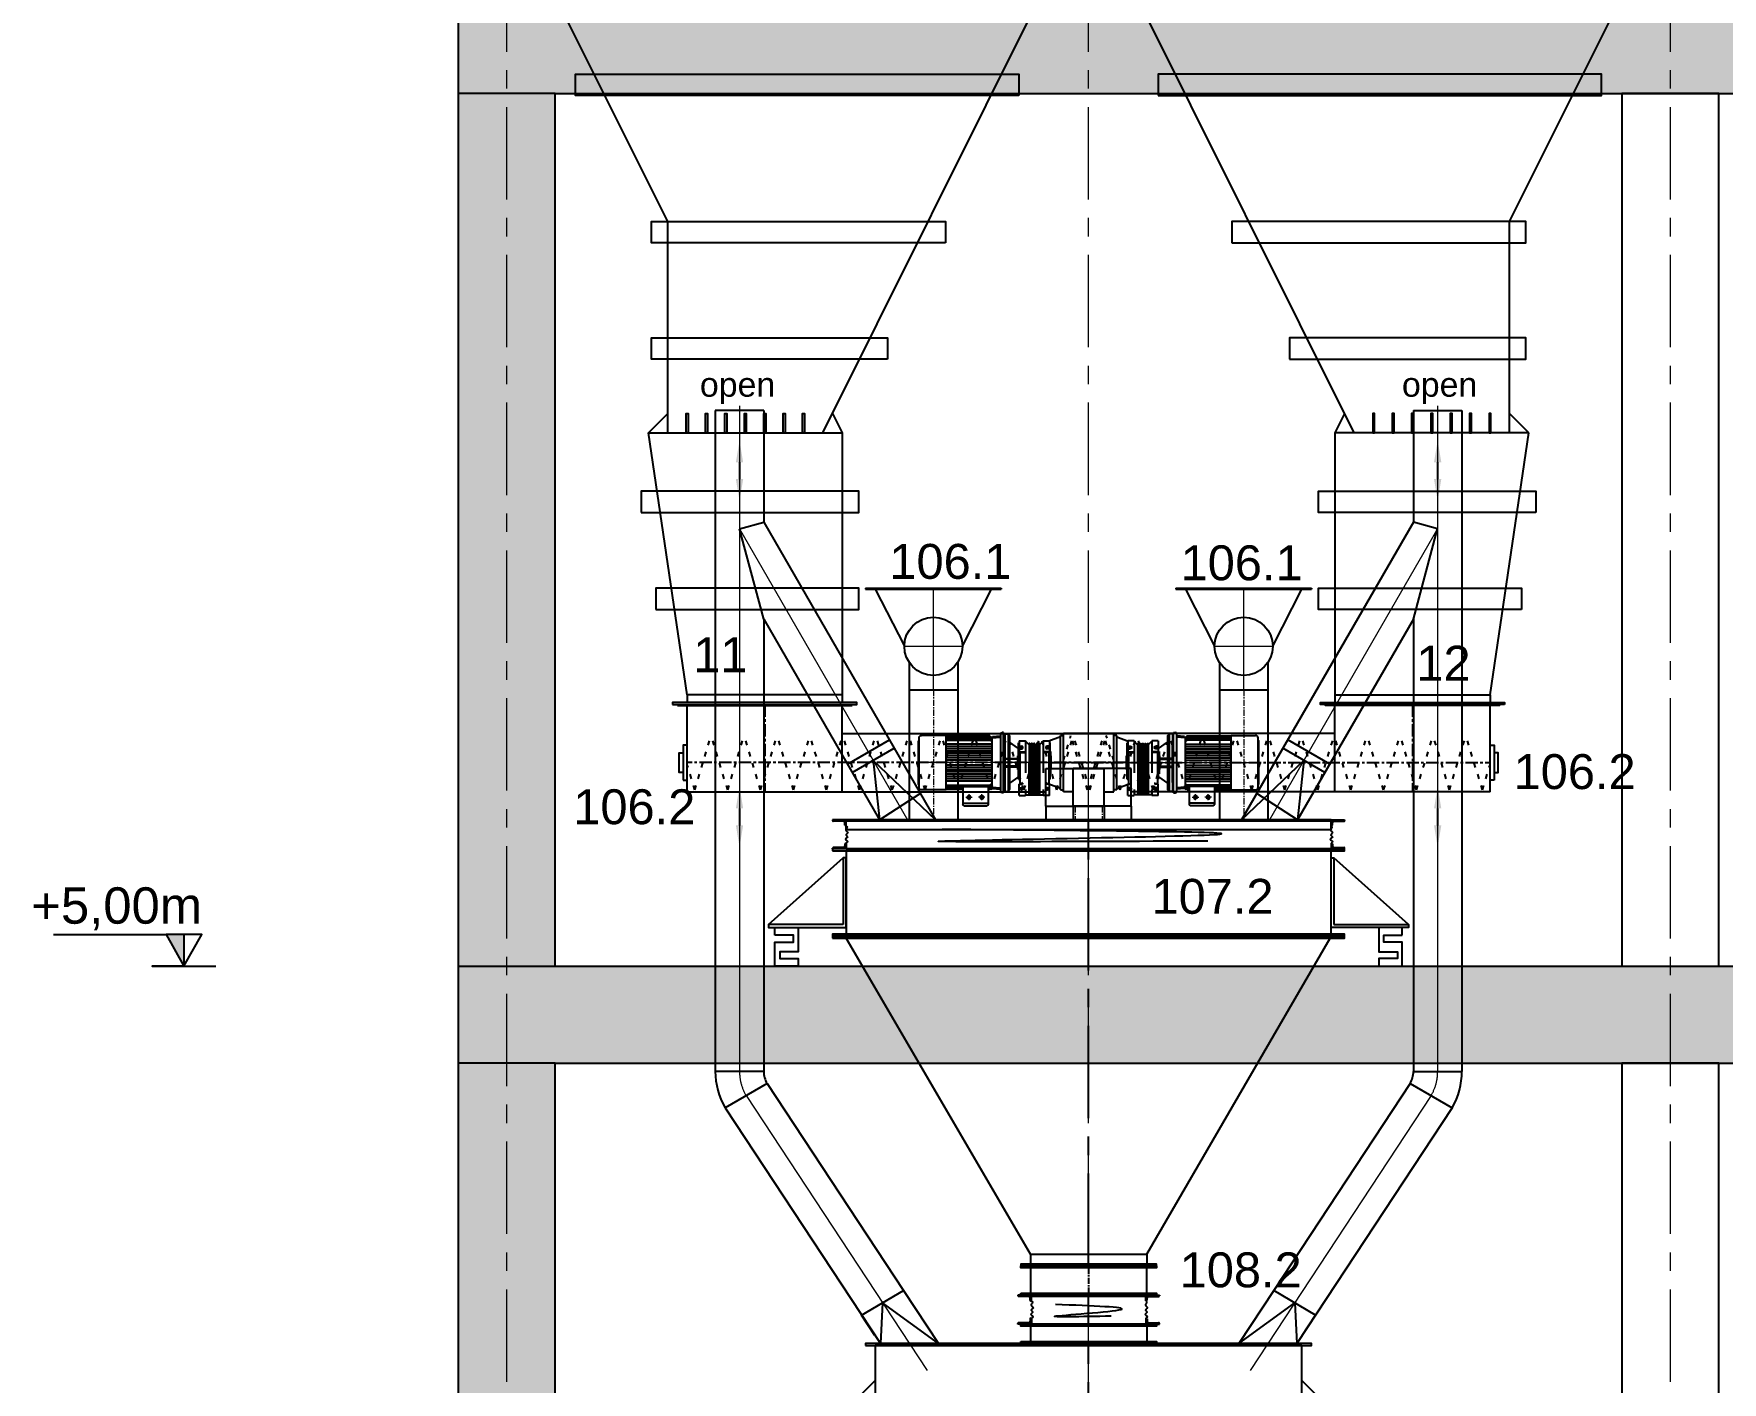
# Model space of a CAD drawing. Header units: millimetres. Extents: x 3220 to 226993, y 817 to 176024.
# Drawn here: x 188211 to 196918, y 138799 to 145752 of the extents above; entities that cross this region are included whole.
import ezdxf

# ---------------------------------------------------------------- set-up
doc = ezdxf.new("R2010")
doc.units = ezdxf.units.MM
for name, pattern in [('ACAD_ISO03W100', [30, 12, -18]), ('AXES', [50.8, 31.75, -6.35, 6.35, -6.35]), ('CENTER', [10.16, 6.35, -1.27, 1.27, -1.27]), ('DASHED2', [9.525, 6.35, -3.175])]:
    doc.linetypes.add(name, pattern=pattern)
doc.layers.add('Axe', color=1, linetype='AXES', lineweight=9)
doc.layers.add('RAHMEN025', color=7, linetype='Continuous', lineweight=50)
for name, color, linetype in [('D3', 7, 'Continuous'), ('Repère', 76, 'Continuous'), ('TB', 7, 'Continuous')]:
    doc.layers.add(name, color=color, linetype=linetype)
doc.styles.add('ARIAL_BOLD', font='arial.ttf')
doc.styles.get("Standard").update_dxf_attribs({"font": 'arial.ttf'})

# ---------------------------------------------------------------- blocks, each defined once
blk = doc.blocks.new('section b-c')
h = blk.add_hatch()
h.set_pattern_fill('AR-CONC', color=256, scale=3)
h.set_pattern_definition([(50, (0, 2000), (546.554, -47.817), [57.15, -628.65]), (355, (0, 2000), (-105.73, 573.17), [45.72, -502.922]), (100.4514, (45.55, 1996), (440.824, 525.353), [48.57, -534.271]), (46.1842, (0, 2152.4), (813.237, -126.127), [85.725, -942.975]), (96.6356, (67.8, 2141.9), (712.212, 742.278), [72.855, -801.407]), (351.184, (0, 2152.4), (712.212, 742.278), [68.58, -754.38]), (21, (76.2, 2114.3), (454.843, -306.7956), [57.15, -628.65]), (326, (76.2, 2114.3), (185.406, 552.564), [45.72, -502.92]), (71.4514, (114.1, 2088.73), (640.249, 245.768), [48.57, -534.27]), (37.5, (0, 2000), (9.2658, 253.6651), [0, -496.824, 0, -510.54, 0, -504.825]), (7.5, (0, 2000), (200.459, 300.5417), [0, -291.084, 0, -485.394, 0, -192.405]), (327.5, (-169.93, 2000), (406.7718, -17.1862), [0, -190.5, 0, -594.36, 0, -788.67]), (317.5, (-246.13, 2000), (444.3875, 76.2795), [0, -247.65, 0, -394.716, 0, -560.07])])
h.paths.add_polyline_path([(0, 9500), (-250, 9500), (-250, 5000), (0, 5000)])
h.paths.add_polyline_path([(250, 9500), (0, 9500), (0, 5000), (250, 5000)])
h.paths.add_polyline_path([(0, 10000), (-250, 10000), (-250, 9500), (0, 9500)])
h.paths.add_polyline_path([(3000, 10000), (0, 10000), (0, 9500), (250, 9500), (3000, 9500)])
h.paths.add_polyline_path([(6000, 10000), (3000, 10000), (3000, 9500), (6000, 9500)])
h.paths.add_polyline_path([(9000, 10000), (6000, 10000), (6000, 9500), (9000, 9500)])
h.paths.add_polyline_path([(12000, 10000), (9000, 10000), (9000, 9500), (12000, 9500)])
h.paths.add_polyline_path([(15000, 10000), (12000, 10000), (12000, 9500), (15000, 9500)])
h.paths.add_polyline_path([(24000, 10000), (15000, 10000), (15000, 9500), (15250, 9500), (17750, 9500), (24000, 9500)])
h.paths.add_polyline_path([(24000, 9500), (23750, 9500), (23750, 5000), (24000, 5000)])
h.paths.add_polyline_path([(24250, 9500), (24000, 9500), (24000, 5000), (24250, 5000)])
h.paths.add_polyline_path([(24250, 10000), (24000, 10000), (24000, 9500), (24250, 9500)])
h = blk.add_hatch()
h.set_pattern_fill('AR-CONC', color=256, scale=3)
h.set_pattern_definition([(50, (0, 1000), (546.554, -47.817), [57.15, -628.65]), (355, (0, 1000), (-105.73, 573.17), [45.72, -502.922]), (100.4514, (45.55, 996), (440.824, 525.353), [48.57, -534.271]), (46.1842, (0, 1152.4), (813.237, -126.127), [85.725, -942.975]), (96.6356, (67.8, 1141.9), (712.212, 742.278), [72.855, -801.407]), (351.184, (0, 1152.4), (712.212, 742.278), [68.58, -754.38]), (21, (76.2, 1114.3), (454.843, -306.796), [57.15, -628.65]), (326, (76.2, 1114.3), (185.406, 552.564), [45.72, -502.92]), (71.4514, (114.1, 1088.73), (640.249, 245.768), [48.57, -534.27]), (37.5, (0, 1000), (9.2658, 253.6651), [0, -496.824, 0, -510.54, 0, -504.825]), (7.5, (0, 1000), (200.459, 300.5417), [0, -291.084, 0, -485.394, 0, -192.405]), (327.5, (-169.93, 1000), (406.7718, -17.1862), [0, -190.5, 0, -594.36, 0, -788.67]), (317.5, (-246.13, 1000), (444.3875, 76.2795), [0, -247.65, 0, -394.716, 0, -560.07])])
h.paths.add_polyline_path([(0, 4500), (-250, 4500), (-250, 0), (0, 0)])
h.paths.add_polyline_path([(250, 4500), (0, 4500), (0, 0), (250, 0)])
h.paths.add_polyline_path([(0, 5000), (-250, 5000), (-250, 4500), (0, 4500)])
h.paths.add_polyline_path([(3000, 5000), (0, 5000), (0, 4500), (250, 4500), (3000, 4500)])
h.paths.add_polyline_path([(6000, 5000), (3000, 5000), (3000, 4500), (3250, 4500), (6000, 4500)])
h.paths.add_polyline_path([(9000, 5000), (6000, 5000), (6000, 4500), (6250, 4500), (9000, 4500)])
h.paths.add_polyline_path([(12000, 5000), (9000, 5000), (9000, 4500), (9250, 4500), (12000, 4500)])
h.paths.add_polyline_path([(15000, 5000), (12000, 5000), (12000, 4500), (12250, 4500), (15000, 4500)])
h.paths.add_polyline_path([(24000, 5000), (23750, 5000), (23750, 4500), (24000, 4500)])
h.paths.add_polyline_path([(24250, 5000), (24000, 5000), (24000, 4500), (24250, 4500)])
h.paths.add_polyline_path([(24250, 4500), (24000, 4500), (24000, 0), (24250, 0)])
h.paths.add_polyline_path([(24000, 4500), (23750, 4500), (23750, 0), (24000, 0)])
h.paths.add_polyline_path([(17750, 4500), (17750, 5000), (15000, 5000), (15000, 4500)])
for p, q in [((250, 9500), (-250, 9500)), ((250, 4500), (-250, 4500))]:
    blk.add_line(p, q)
for points in [[(-250, 5000), (-250, 10000), (24250, 10000), (24250, 4000)], [(250, 5000), (250, 9500), (23750, 9500), (23750, 4000)], [(-250, 0), (-250, 5000), (17750, 5000)], [(250, 0), (250, 4500), (17750, 4500)]]:
    blk.add_lwpolyline(points)
for points in [[(5750, 5000), (6250, 5000), (6250, 9500), (5750, 9500)], [(5750, 0), (6250, 0), (6250, 4500), (5750, 4500)]]:
    blk.add_lwpolyline(points, close=True)
at = {"layer": 'Axe', "ltscale": 15}
for p, q in [((0, -4000), (0, 33323.9)), ((3000, -4000), (3000, 33323.9)), ((6000, -4000), (6000, 33323.9))]:
    blk.add_line(p, q, dxfattribs=at)
blk = doc.blocks.new('cone w2')
at = {"color": 1}
for p, q in [((0, -100), (0, -150)), ((3000, -100), (3000, -150))]:
    blk.add_line(p, q, dxfattribs=at)
at = {"color": 4}
for p, q in [((100, -100), (2900, -100)), ((1370, -2650), (100, -100)), ((2170, -1560), (2900, -100)), ((2170, -2650), (2170, -1560)), ((1320.2, -2550), (1270, -2650)), ((2270, -2650), (2170, -2550)), ((2270, -2650), (1270, -2650)), ((1270, -2650), (1270, -4000)), ((2070, -4000), (2270, -2650)), ((1270, -4000), (1270, -4040)), ((1270, -4000), (2070, -4000)), ((2070, -4000), (2070, -4040))]:
    blk.add_line(p, q, dxfattribs=at)
for points in [[(359.3, -910), (2645, -910), (2645, -800), (359.3, -800)], [(737.8, -1670), (2254.4, -1670), (2254.4, -1560), (737.8, -1560)], [(1036.6, -2270), (2254.4, -2270), (2254.4, -2160), (1036.6, -2160)], [(1465, -2650), (1475, -2650), (1475, -2550), (1465, -2550)], [(1565, -2650), (1575, -2650), (1575, -2550), (1565, -2550)], [(1665, -2650), (1675, -2650), (1675, -2550), (1665, -2550)], [(1765, -2650), (1775, -2650), (1775, -2550), (1765, -2550)], [(1865, -2650), (1875, -2650), (1875, -2550), (1865, -2550)], [(1965, -2650), (1975, -2650), (1975, -2550), (1965, -2550)], [(2065, -2650), (2075, -2650), (2075, -2550), (2065, -2550)], [(2306.4, -3060), (1185.6, -3060), (1185.6, -2950), (2306.4, -2950)], [(2232.4, -3560), (1185.6, -3560), (1185.6, -3450), (2232.4, -3450)], [(2145, -4050), (1195, -4050), (1195, -4040), (2145, -4040)]]:
    blk.add_lwpolyline(points, close=True, dxfattribs=at)
blk = doc.blocks.new('A$C1187285E')
at = {"layer": 'Axe'}
for p, q in [((-174.9, 114.3), (-153.5, 114.3)), ((-164.2, 124.2), (-164.2, 104.3)), ((-111.6, 114.3), (-133.1, 114.3)), ((-122.3, 124.2), (-122.3, 104.3))]:
    blk.add_line(p, q, dxfattribs=at)
at = {"layer": 'Axe', "ltscale": 30}
blk.add_line((163.6, 0), (-331, 0), dxfattribs=at)
at = {"layer": 'D3', "color": 5, "ltscale": 10}
for p, q in [((-185.2, 78.7), (-185.2, 137.8)), ((-185.2, 133.6), (-101.4, 133.6)), ((-181, 142), (-105.6, 142)), ((-101.4, 78.7), (-101.4, 137.8)), ((-329.3, 73.8), (-331, 72.1)), ((-331, 72.1), (-331, -72.1)), ((-329.3, 81.7), (-329.3, -81.7)), ((-239.6, 90.1), (-320.9, 90.1)), ((-239.6, 90.1), (-239.6, -90.1)), ((-185.2, 88.1), (-239.6, 88.1)), ((-185.2, 85.6), (-239.6, 85.6)), ((-185.2, 83.1), (-239.6, 83.1)), ((-239.6, 79.7), (-185.2, 79.7)), ((-239.6, 74.7), (-95.1, 74.7)), ((-88.8, 61.1), (-239.6, 61.1)), ((-185.2, 78.7), (-101.4, 78.7)), ((-95.1, 88.1), (-101.4, 88.1)), ((-95.1, 85.6), (-101.4, 85.6)), ((-95.1, 83.1), (-101.4, 83.1)), ((-101.4, 79.7), (-95.1, 79.7)), ((-95.1, 88.1), (-88.8, 81.5)), ((-95.1, 85.6), (-88.8, 80.7)), ((-95.1, 83.1), (-88.8, 79.9)), ((-95.1, 79.7), (-88.8, 74.8)), ((-95.1, 74.7), (-88.8, 69.8)), ((-88.8, 80.4), (-60, 83)), ((-88.8, -81.5), (-88.8, 80.4)), ((-86.3, 84.9), (-60, 87.2)), ((-86.3, 80.7), (-86.3, 84.9)), ((-60, -95), (-60, 95)), ((-50, 100), (-55, 100)), ((-50, 100), (-50, -100)), ((-46.5, 65), (-50, 65)), ((-46.5, 65), (-46.5, -65)), ((-88.8, 53.5), (-239.6, 53.5)), ((-88.8, 46), (-239.6, 46)), ((-88.8, 38.4), (-239.6, 38.4)), ((-88.8, 30.8), (-239.6, 30.8)), ((-88.8, 23.2), (-239.6, 23.2)), ((-88.8, 15.7), (-239.6, 15.7)), ((-88.8, 8.1), (-239.6, 8.1)), ((0, 12), (-46.5, 12)), ((-5, 15), (-45, 15)), ((-45, 15), (-45, 12)), ((-5, 12), (-5, 15)), ((0, -12), (0, 12)), ((-88.8, -8.1), (-239.6, -8.1)), ((-88.8, -15.7), (-239.6, -15.7)), ((-88.8, -23.2), (-239.6, -23.2)), ((-88.8, -30.8), (-239.6, -30.8)), ((-88.8, -38.4), (-239.6, -38.4)), ((-88.8, -46), (-239.6, -46)), ((-88.8, -53.5), (-239.6, -53.5)), ((0, -12), (-46.5, -12)), ((-329.3, -73.8), (-331, -72.1)), ((-239.6, -90.1), (-320.9, -90.1)), ((-88.8, -61.1), (-239.6, -61.1)), ((-239.6, -74.7), (-95.1, -74.7)), ((-101.4, -79.7), (-239.6, -79.7)), ((-95.1, -83.1), (-239.6, -83.1)), ((-95.1, -85.6), (-239.6, -85.6)), ((-95.1, -88.1), (-239.6, -88.1)), ((-101.4, -79.7), (-95.1, -79.7)), ((-95.1, -74.7), (-88.8, -69.8)), ((-95.1, -79.7), (-88.8, -74.8)), ((-95.1, -83.1), (-88.8, -79.9)), ((-95.1, -85.6), (-88.8, -80.7)), ((-95.1, -88.1), (-88.8, -81.5)), ((-88.8, -81.5), (-60, -84)), ((-86.3, -85.9), (-86.3, -81.7)), ((-86.3, -85.9), (-60, -88.2)), ((-50, -100), (-55, -100)), ((-46.5, -65), (-50, -65))]:
    blk.add_line(p, q, dxfattribs=at)
for centre in [(-164.2, 114.3), (-122.3, 114.3)]:
    blk.add_circle(centre, 5.28, dxfattribs=at)
for centre, radius, start, end in [((-181, 137.8), 4.19, 90, 180), ((-164.2, 114.3), 5.72, 90, 0), ((-122.3, 114.3), 5.72, 180, 90), ((-105.6, 137.8), 4.19, 0, 90), ((-320.9, 81.7), 8.38, 90, 180), ((-55, 95), 5, 90, 180), ((-320.9, -81.7), 8.38, 180, 270), ((-55, -95), 5, 180, 270)]:
    blk.add_arc(centre, radius, start, end, dxfattribs=at)
blk = doc.blocks.new('reducteur')
at = {"layer": 'Axe', "linetype": 'CENTER', "ltscale": 40}
for p, q in [((92.2, 134.4), (75, 134.4)), ((83.6, 125.8), (83.6, 143)), ((207.8, 134.4), (225, 134.4)), ((216.4, 125.8), (216.4, 143)), ((64, -78.1), (92.2, -78.1)), ((83.6, -69.5), (83.6, -86.7)), ((235.9, -78.1), (207.8, -78.1)), ((216.4, -69.5), (216.4, -86.7))]:
    blk.add_line(p, q, dxfattribs=at)
at = {"layer": 'D3', "color": 252, "linetype": 'ByBlock'}
for p, q in [((15.6, 140.6), (0, 140.6)), ((0, 140.6), (0, -140.6)), ((15.6, 140.6), (15.6, -140.6)), ((15.6, 132.8), (74.2, 111.5)), ((71.9, 168.8), (104.7, 168.8)), ((71.9, 168.8), (71.9, 111.7)), ((71.9, 111.7), (75, 108.6)), ((71.9, 111.7), (89.7, 111.7)), ((75, -52.3), (75, 108.6)), ((75, 108.6), (88.9, 108.6)), ((104.7, 138.4), (104.7, 168.8)), ((195.3, 165.6), (104.7, 165.6)), ((123.2, 68.7), (123.2, 163.3)), ((123.2, -2.6), (123.2, 91.9)), ((127.9, 68.7), (127.9, 163.3)), ((127.9, -2.6), (127.9, 91.9)), ((135.7, 68.7), (135.7, 163.3)), ((135.7, -2.6), (135.7, 91.9)), ((140.4, 68.7), (140.4, 163.3)), ((140.4, -2.6), (140.4, 91.9)), ((148.2, 68.7), (148.2, 163.3)), ((148.2, -2.6), (148.2, 91.9)), ((152.9, 68.7), (152.9, 163.3)), ((152.9, -2.6), (152.9, 91.9)), ((160.7, 68.7), (160.7, 163.3)), ((160.7, -2.6), (160.7, 91.9)), ((165.4, 68.7), (165.4, 163.3)), ((165.4, -2.6), (165.4, 91.9)), ((173.2, 68.7), (173.2, 163.3)), ((173.2, -2.6), (173.2, 91.9)), ((177.9, 68.7), (177.9, 163.3)), ((177.9, -2.6), (177.9, 91.9)), ((195.3, 138.4), (195.3, 168.8)), ((228.1, 168.8), (195.3, 168.8)), ((228.1, 111.7), (210.3, 111.7)), ((225, 108.6), (211.1, 108.6)), ((228.1, 111.7), (225, 108.6)), ((225, -52.3), (225, 108.6)), ((228.1, 168.8), (228.1, 111.7)), ((64, -35.2), (64, 35.2)), ((64, 35.2), (66.4, 35.2)), ((66.4, 57.8), (68.7, 57.8)), ((66.4, -57.8), (66.4, 57.8)), ((68.7, 85.2), (68.7, -103.1)), ((68.7, 85.2), (75, 85.2)), ((104.7, -112.5), (104.7, 52.3)), ((195.3, -112.5), (195.3, 52.3)), ((231.2, 85.2), (225, 85.2)), ((231.2, 85.2), (231.2, -103.1)), ((233.6, 57.8), (231.2, 57.8)), ((233.6, -57.8), (233.6, 57.8)), ((235.9, 35.2), (233.6, 35.2)), ((235.9, -35.2), (235.9, 35.2)), ((64, -35.2), (66.4, -35.2)), ((66.4, -57.8), (68.7, -57.8)), ((71.9, -55.5), (75, -52.3)), ((71.9, -55.5), (104.7, -55.5)), ((71.9, -71.1), (71.9, -55.5)), ((71.9, -71.1), (83.6, -71.1)), ((71.9, -85.2), (83.6, -85.2)), ((71.9, -112.5), (71.9, -85.2)), ((75, -52.3), (104.7, -52.3)), ((122.6, -96.9), (122.6, -2.3)), ((127.3, -96.9), (127.3, -2.3)), ((127.3, -76.6), (135.1, -76.6)), ((135.1, -96.9), (135.1, -2.3)), ((139.8, -96.9), (139.8, -2.3)), ((139.8, -76.6), (147.6, -76.6)), ((147.6, -96.9), (147.6, -2.3)), ((152.3, -96.9), (152.3, -2.3)), ((160.1, -76.6), (152.3, -76.6)), ((160.1, -96.9), (160.1, -2.3)), ((164.8, -96.9), (164.8, -2.3)), ((172.6, -76.6), (164.8, -76.6)), ((172.6, -96.9), (172.6, -2.3)), ((177.3, -96.9), (177.3, -2.3)), ((225, -52.3), (195.3, -52.3)), ((228.1, -55.5), (195.3, -55.5)), ((228.1, -71.1), (216.4, -71.1)), ((228.1, -85.2), (216.4, -85.2)), ((228.1, -55.5), (225, -52.3)), ((228.1, -71.1), (228.1, -55.5)), ((228.1, -112.5), (228.1, -85.2)), ((233.6, -57.8), (231.2, -57.8)), ((235.9, -35.2), (233.6, -35.2)), ((15.6, -140.6), (0, -140.6)), ((15.6, -132.8), (74.2, -111.5)), ((68.7, -103.1), (71.9, -103.1)), ((104.7, -112.5), (71.9, -112.5)), ((122.6, -92.2), (104.7, -110.2)), ((177.3, -92.2), (195.3, -110.2)), ((228.1, -112.5), (195.3, -112.5)), ((231.2, -103.1), (228.1, -103.1))]:
    blk.add_line(p, q, dxfattribs=at)
for centre in [(83.6, 134.4), (216.4, 134.4)]:
    blk.add_circle(centre, 7.03, dxfattribs=at)
for centre, radius, start, end in [((85.3, 106.2), 3.12, 273.39581, 350.42294), ((150, 95.3), 62.5, 164.78154, 170.42294), ((125.6, 163.3), 2.34, 0, 180), ((125.6, 91.9), 2.34, 0, 180), ((138.1, 163.3), 2.34, 0, 180), ((138.1, 91.9), 2.34, 0, 180), ((150.6, 163.3), 2.34, 0, 180), ((150.6, 91.9), 2.34, 0, 180), ((163.1, 163.3), 2.34, 0, 180), ((163.1, 91.9), 2.34, 0, 180), ((175.6, 163.3), 2.34, 0, 180), ((175.6, 91.9), 2.34, 0, 180), ((150, 95.3), 62.5, 9.57706, 15.21846), ((214.7, 106.2), 3.12, 189.57706, 266.60419), ((125, -2.3), 2.34, 0, 180), ((137.5, -2.3), 2.34, 0, 180), ((150, -2.3), 2.34, 0, 180), ((162.5, -2.3), 2.34, 0, 180), ((175, -2.3), 2.34, 0, 180), ((83.6, -78.1), 7.03, 270, 90), ((216.4, -78.1), 7.03, 90, 270), ((125, -96.9), 2.34, 180, 0), ((137.5, -96.9), 2.34, 180, 0), ((150, -96.9), 2.34, 180, 0), ((162.5, -96.9), 2.34, 180, 0), ((175, -96.9), 2.34, 180, 0)]:
    blk.add_arc(centre, radius, start, end, dxfattribs=at)
at = {"layer": 'TB', "color": 252, "linetype": 'Continuous', "lineweight": 25, "ltscale": 2}
for p, q in [((231.2, 73.4), (277.6, 105.9)), ((277.6, -139.1), (277.6, 139.1)), ((285.4, 140.6), (279.2, 140.6)), ((285.4, -146.9), (285.4, 146.9)), ((302.6, 148.4), (287, 148.4)), ((302.6, -148.4), (302.6, 148.4)), ((231.2, -73.4), (277.6, -105.9)), ((285.4, -140.6), (279.2, -140.6)), ((302.6, -148.4), (287, -148.4))]:
    blk.add_line(p, q, dxfattribs=at)
at = {"layer": 'TB', "color": 252, "linetype": 'DASHED2', "lineweight": 25, "ltscale": 30}
for p, q in [((302.6, 21.9), (230.7, 21.9)), ((302.6, -21.9), (230.7, -21.9))]:
    blk.add_line(p, q, dxfattribs=at)
at = {"layer": 'TB', "color": 252, "linetype": 'Continuous', "lineweight": 25, "ltscale": 2}
for centre, start, end in [((279.2, 139.1), 90, 180), ((287, 146.9), 90, 180), ((279.2, -139.1), 180, 270), ((287, -146.9), 180, 270)]:
    blk.add_arc(centre, 1.56, start, end, dxfattribs=at)
blk = doc.blocks.new('VIS  de dosage')
at = {"color": 30}
for p, q in [((-432266.6, 204936), (-432266.6, 204941)), ((-432266.6, 204941), (-431366.6, 204941)), ((-432266.6, 204936), (-431366.6, 204936)), ((-432216.6, 204491, 0), (-432216.6, 204936, 0)), ((-431416.6, 204491, 0), (-431416.6, 204936, 0)), ((-431366.6, 204936), (-431366.6, 204941)), ((-431416.6, 204791, 0), (-430016.6, 204791)), ((-430016.6, 204491), (-430016.6, 204791)), ((-430366.6, 204416, 0), (-430366.6, 204611)), ((-430366.6, 204611), (-430066.6, 204611, 0)), ((-430066.6, 204416), (-430066.6, 204611, 0)), ((-432216.6, 204491, 0), (-430366.6, 204491)), ((-430066.6, 204491, 0), (-430016.6, 204491)), ((-430366.6, 204416, 0), (-430066.6, 204416))]:
    blk.add_line(p, q, dxfattribs=at)
at = {"color": 1, "linetype": 'CENTER', "ltscale": 10}
for p, q in [((-431816.6, 204941), (-431816.6, 204491)), ((-429956.4, 204641, 0), (-432216.6, 204641))]:
    blk.add_line(p, q, dxfattribs=at)
at = {"color": 3, "linetype": 'ACAD_ISO03W100', "ltscale": 2}
for p, q in [((-432177.4, 204501, 0), (-432092.5, 204781)), ((-432007.7, 204501, 0), (-432092.5, 204781)), ((-432007.7, 204501, 0), (-431922.8, 204781)), ((-431837.9, 204501, 0), (-431922.8, 204781)), ((-431837.9, 204501, 0), (-431753, 204781)), ((-431668.1, 204501, 0), (-431753, 204781)), ((-431668.1, 204501, 0), (-431583.2, 204781)), ((-431498.4, 204501, 0), (-431583.2, 204781)), ((-431498.4, 204501, 0), (-431413.5, 204781)), ((-431328.6, 204501, 0), (-431413.5, 204781)), ((-431328.6, 204501, 0), (-431243.7, 204781)), ((-431158.8, 204501, 0), (-431243.7, 204781)), ((-431158.8, 204501, 0), (-431073.9, 204781)), ((-430989.1, 204501, 0), (-431073.9, 204781)), ((-430989.1, 204501, 0), (-430904.2, 204781)), ((-430819.3, 204501, 0), (-430904.2, 204781)), ((-430819.3, 204501, 0), (-430734.4, 204781)), ((-430649.5, 204501, 0), (-430734.4, 204781)), ((-430649.5, 204501, 0), (-430564.6, 204781)), ((-430479.8, 204501, 0), (-430564.6, 204781)), ((-430479.8, 204501, 0), (-430394.9, 204781)), ((-430310, 204501, 0), (-430394.9, 204781)), ((-430310, 204501, 0), (-430225.1, 204781)), ((-430140.2, 204501, 0), (-430225.1, 204781)), ((-430140.2, 204501, 0), (-430055.3, 204781)), ((-430016.6, 204653.3, 0), (-430055.3, 204781)), ((-432177.4, 204501, 0), (-432216.6, 204630.3, 0))]:
    blk.add_line(p, q, dxfattribs=at)
at = {"color": 4}
blk.add_line((-430366.6, 204491), (-430366.6, 204611), dxfattribs=at)
at = {"color": 30, "elevation": 0}
for points in [[(-432237.8, 204551), (-432216.6, 204551), (-432216.6, 204731), (-432237.8, 204731)], [(-432237.8, 204691), (-432237.8, 204591), (-432257.8, 204591), (-432257.8, 204691)]]:
    blk.add_lwpolyline(points, close=True, dxfattribs=at)
at = {"extrusion": (0, 0, -1), "zscale": -1, "rotation": 180}
blk.add_blockref('reducteur', (430016.6, 204641, 0), dxfattribs=at)
at = {"layer": 'RAHMEN025', "color": 7, "ltscale": 10, "xscale": 1.5625, "yscale": 1.5625, "zscale": 1.5625, "rotation": 180}
blk.add_blockref('A$C1187285E', (-429786.7, 204641, 0), dxfattribs=at)
blk = doc.blocks.new('niveau')
h = blk.add_hatch(color=1)
h.dxf.hatch_style = 1
h.paths.add_polyline_path([(0, 163.5), (-92.7, 163.5), (0, 0)])
at = {"color": 1}
blk.add_line((0, 163.5), (0, 0), dxfattribs=at)
blk.add_lwpolyline([(-673.5, 163.5), (-92.7, 163.5), (0, 0), (92.7, 163.5), (-92.7, 163.5), (0, 0), (-164.7, 0), (164.7, 0)], dxfattribs=at)
blk = doc.blocks.new('Bascule L')
for p, q in [((-1650, -390), (-1265, -45)), ((-1265, -45), (-1265, -389.4)), ((1250, -10), (-1250, -10)), ((-1250, -10), (-1250, -450)), ((1250, -450), (1250, -10)), ((1650, -390), (1265, -45)), ((1265, -45), (1265, -389.4)), ((-1250, -450), (1250, -450)), ((-300, -2090), (-1250, -460)), ((300, -2090), (1246.4, -460)), ((-300, -2090), (300, -2090)), ((-300, -2090), (-300, -2140)), ((300, -2090), (300, -2140))]:
    blk.add_line(p, q)
for points in [[(-1320, -10), (1320, -10), (1320, 0), (-1320, 0)], [(-1320, -450), (1320, -450), (1320, -440), (-1320, -440)], [(-1320, -460), (1320, -460), (1320, -450), (-1320, -450)], [(-350, -2150), (350, -2150), (350, -2140), (-350, -2140)]]:
    blk.add_lwpolyline(points, close=True)
for points in [[(-1265, -405), (-1250, -405), (-1250, -45), (-1265, -45), (-1265, -390)], [(1265, -405), (1250, -405), (1250, -45), (1265, -45), (1265, -390)], [(-1265, -390), (-1650, -390), (-1650, -405), (-1265, -405)], [(1265, -390), (1650, -390), (1650, -405), (1265, -405)]]:
    blk.add_lwpolyline(points)
at = {"color": 2}
for points in [[(-1617.5, -445), (-1617.5, -405), (-1497.5, -405), (-1497.5, -530), (-1592.5, -530), (-1592.5, -565), (-1497.5, -565), (-1497.5, -605), (-1617.5, -605), (-1617.5, -480), (-1522.5, -480), (-1522.5, -445), (-1617.5, -445)], [(1617.5, -445), (1617.5, -405), (1497.5, -405), (1497.5, -530), (1592.5, -530), (1592.5, -565), (1497.5, -565), (1497.5, -605), (1617.5, -605), (1617.5, -480), (1522.5, -480), (1522.5, -445), (1617.5, -445)]]:
    blk.add_lwpolyline(points, dxfattribs=at)
at = {"layer": 'Axe', "lineweight": -3, "ltscale": 15}
blk.add_line((0, -2150), (0, 0), dxfattribs=at)
blk = doc.blocks.new('159G')
at = {"color": 6}
for p, q in [((-300, 290), (-300, 160)), ((300, 160), (300, 290))]:
    blk.add_line(p, q, dxfattribs=at)
at = {"color": 1, "linetype": 'AXES'}
blk.add_line((0, 290), (0, 160), dxfattribs=at)
at = {"color": 6}
for points in [[(-350, 300), (350, 300), (350, 290), (-350, 290)], [(-350, 160), (350, 160), (350, 150), (-350, 150)]]:
    blk.add_lwpolyline(points, close=True, dxfattribs=at)
blk = doc.blocks.new('108 L')
at = {"color": 2}
blk.add_blockref('159G', (0, -290), dxfattribs=at)
blk = doc.blocks.new('107.01 L')
at = {"color": 5, "linetype": 'Continuous'}
for p, q in [((-1250, -145), (-1320, -145)), ((-1320, -145), (-1320, -148.5)), ((-1264, -152), (-1316.5, -152)), ((-1257, -171.5), (-1257, -159)), ((-1250, -175), (-1250, -145)), ((1250, -145), (1320, -145)), ((1250, -175), (1250, -145)), ((1257, -171.5), (1257, -159)), ((1264, -152), (1316.5, -152)), ((1320, -145), (1320, -148.5)), ((-1253.5, -175), (-1250, -175)), ((1253.5, -175), (1250, -175)), ((-1320, -295), (-1320, -291.5)), ((-1250, -295), (-1320, -295)), ((-1264, -288), (-1316.5, -288)), ((-1257, -268.5), (-1257, -281)), ((-1253.5, -265), (-1250, -265)), ((-1250, -265), (-1250, -295)), ((1253.5, -265), (1250, -265)), ((1250, -265), (1250, -295)), ((1250, -295), (1320, -295)), ((1257, -268.5), (1257, -281)), ((1264, -288), (1316.5, -288)), ((1320, -295), (1320, -291.5))]:
    blk.add_line(p, q, dxfattribs=at)
at = {"color": 5}
blk.add_line((1250, -295), (-1250, -295), dxfattribs=at)
blk.add_lwpolyline([(-1250, -145), (-1250, -150), (1250, -150), (1250, -145)], close=True, dxfattribs=at)
at = {"color": 5, "linetype": 'Continuous'}
for centre, radius, start, end in [((-1316.5, -148.5), 3.5, 180, 270), ((-1264, -159), 7, 0, 90), ((-1253.5, -171.5), 3.5, 180, 270), ((1253.5, -171.5), 3.5, 270, 0), ((1264, -159), 7, 90, 180), ((1316.5, -148.5), 3.5, 270, 0), ((-1316.5, -291.5), 3.5, 90, 180), ((-1264, -281), 7, 270, 0), ((-1253.5, -268.5), 3.5, 90, 180), ((1253.5, -268.5), 3.5, 0, 90), ((1264, -281), 7, 180, 270), ((1316.5, -291.5), 3.5, 0, 90)]:
    blk.add_arc(centre, radius, start, end, dxfattribs=at)
at = {"color": 5}
for points in [[(-1250, -175), (-1245.3, -182.7), (-1252.1, -197.5), (-1242, -211), (-1250.9, -223), (-1242.6, -232.7), (-1253.5, -244.6), (-1242.8, -255.5), (-1250, -265)], [(614.7, -254.3), (-757.7, -254.3), (664.8, -219.7), (-754.4, -193.9)], [(1250, -175), (1254.7, -182.7), (1247.9, -197.5), (1258, -211), (1249.1, -223), (1257.4, -232.7), (1246.5, -244.6), (1257.2, -255.5), (1250, -265)]]:
    blk.add_spline(points, degree=3, dxfattribs=at)
at = {"layer": 'Axe', "lineweight": -3, "ltscale": 15}
blk.add_line((0, -295), (0, -145), dxfattribs=at)
blk = doc.blocks.new('123.1 L')
at = {"color": 5, "linetype": 'Continuous'}
for p, q in [((-294.9, 0), (-364.9, 0)), ((-364.9, 0), (-364.9, -3.5)), ((-294.9, -30), (-294.9, 0)), ((294.6, 0), (364.6, 0)), ((294.6, -30), (294.6, 0)), ((364.6, 0), (364.6, -3.5)), ((-308.9, -7), (-361.4, -7)), ((-301.9, -26.5), (-301.9, -14)), ((-298.4, -30), (-294.9, -30)), ((298.1, -30), (294.6, -30)), ((301.6, -26.5), (301.6, -14)), ((308.6, -7), (361.1, -7)), ((-364.9, -150), (-364.9, -146.5)), ((-294.9, -150), (-364.9, -150)), ((-308.9, -143), (-361.4, -143)), ((-301.9, -123.5), (-301.9, -136)), ((-298.4, -120), (-294.9, -120)), ((-294.9, -120), (-294.9, -150)), ((298.1, -120), (294.6, -120)), ((294.6, -120), (294.6, -150)), ((294.6, -150), (364.6, -150)), ((301.6, -123.5), (301.6, -136)), ((308.6, -143), (361.1, -143)), ((364.6, -150), (364.6, -146.5))]:
    blk.add_line(p, q, dxfattribs=at)
at = {"color": 5}
blk.add_line((294.6, -150), (-294.9, -150), dxfattribs=at)
blk.add_lwpolyline([(-294.9, 0), (-294.9, -5), (294.6, -5), (294.6, 0)], close=True, dxfattribs=at)
at = {"color": 5, "linetype": 'Continuous'}
for centre, radius, start, end in [((-361.4, -3.5), 3.5, 180, 270), ((-308.9, -14), 7, 0, 90), ((-298.4, -26.5), 3.5, 180, 270), ((298.1, -26.5), 3.5, 270, 0), ((308.6, -14), 7, 90, 180), ((361.1, -3.5), 3.5, 270, 0), ((-361.4, -146.5), 3.5, 90, 180), ((-308.9, -136), 7, 270, 0), ((-298.4, -123.5), 3.5, 90, 180), ((298.1, -123.5), 3.5, 0, 90), ((308.6, -136), 7, 180, 270), ((361.1, -146.5), 3.5, 0, 90)]:
    blk.add_arc(centre, radius, start, end, dxfattribs=at)
at = {"color": 5}
for points in [[(-294.9, -30), (-290.2, -37.7), (-297, -52.5), (-286.8, -66), (-295.7, -78), (-287.4, -87.7), (-298.3, -99.6), (-287.7, -110.5), (-294.9, -120)], [(115.8, -109.3), (-174.3, -109.3), (165.8, -74.7), (-171, -48.9)], [(294.6, -30), (299.2, -37.7), (292.4, -52.5), (302.6, -66), (293.7, -78), (302, -87.7), (291.1, -99.6), (301.7, -110.5), (294.6, -120)]]:
    blk.add_spline(points, degree=3, dxfattribs=at)
at = {"layer": 'Axe', "lineweight": -3, "ltscale": 15}
blk.add_line((-0.1, -150), (-0.1, 0), dxfattribs=at)
blk = doc.blocks.new('108.1 L')
at = {"color": 0}
blk.add_blockref('123.1 L', (-0.1, 0), dxfattribs=at)
blk = doc.blocks.new('109 L')
at = {"color": 7}
for p, q in [((-1200, 90), (-1200, 10)), ((-600, 90), (-600, 10))]:
    blk.add_line(p, q, dxfattribs=at)
for p, q in [((200, -10), (-2000, -10)), ((-2000, -10), (-2000, -400)), ((200, -400), (200, -10)), ((-2200, -390), (-2000, -190)), ((400, -390), (200, -190)), ((-2200, -400), (-2200, -390)), ((-2200, -390), (-2000, -390)), ((-2000, -400), (-2200, -400)), ((-2200, -400), (-2200, -3045)), ((-2120, -3045), (-2120, -400)), ((-2000, -400), (200, -400)), ((-1000, -2140), (-2000, -400)), ((-800, -2140), (200, -400)), ((400, -390), (200, -390)), ((200, -400), (400, -400)), ((320, -3045), (320, -400)), ((400, -400), (400, -390)), ((400, -400), (400, -3045)), ((-1000, -2140), (-800, -2140)), ((-1000, -2140), (-1000, -2190)), ((-800, -2140), (-800, -2190)), ((-2200, -3045), (-2120, -3045)), ((400, -3045), (320, -3045))]:
    blk.add_line(p, q)
for points in [[(-1250, 100), (-550, 100), (-550, 90), (-1250, 90)], [(-1250, 10), (-550, 10), (-550, 0), (-1250, 0)]]:
    blk.add_lwpolyline(points, close=True, dxfattribs=at)
for points in [[(-2050, -10), (250, -10), (250, 0), (-2050, 0)], [(-1050, -2200), (-750, -2200), (-750, -2190), (-1050, -2190)], [(-2100, -3055), (-2220, -3055), (-2220, -3045), (-2100, -3045)], [(300, -3055), (420, -3055), (420, -3045), (300, -3045)]]:
    blk.add_lwpolyline(points, close=True)
at = {"layer": 'Axe', "lineweight": -3, "ltscale": 15}
blk.add_line((-900, -2200), (-900, 0), dxfattribs=at)
blk = doc.blocks.new('Vis 4 L')
for p, q in [((-350, 0), (350, 0)), ((350, 0), (350, -5)), ((-350, -5), (350, -5)), ((-300, -5), (-150, -300, 0)), ((150, -300, 0), (300, -5)), ((-125, -382.9, 0), (-125, -525)), ((125, -382.9, 0), (125, -525)), ((-125, -525), (125, -525))]:
    blk.add_line(p, q)
at = {"color": 4}
blk.add_line((-350, 0), (-350, -5), dxfattribs=at)
blk.add_circle((0, -300, 0), 150)
at = {"layer": 'Axe', "ltscale": 30}
for p, q in [((0, -525), (0, 0)), ((-150, -300, 0), (150, -300, 0))]:
    blk.add_line(p, q, dxfattribs=at)
blk = doc.blocks.new('106.2')
at = {"color": 173}
for p, q in [((-1925, 2459.4), (-1925, 1899.4)), ((-1675, 2459.4), (-1925, 2459.4)), ((-1675, 2459.4), (-1675, 1882.7)), ((1675, 2459.4), (1675, 1882.7)), ((1675, 2459.4), (1925, 2459.4)), ((1925, 2459.4), (1925, 1899.4)), ((-1800, 2192.1), (-1800, 2104.8)), ((1800, 2192.1), (1800, 2104.8)), ((-1925, 1899.4), (-1925, 1279.4)), ((-1800, 1849.2), (-1675, 1882.7)), ((-1675, 1382.7), (-1800, 1849.2)), ((-1675, 1882.7), (-788.9, 348)), ((1675, 1882.7), (788.9, 348)), ((1800, 1849.2), (1675, 1882.7)), ((1675, 1382.7), (1800, 1849.2)), ((1925, 1899.4), (1925, 1279.4)), ((-1675, 1382.7), (-1077.6, 348)), ((-1675, 1382.7), (-1675, 279.4)), ((1675, 1382.7), (1077.6, 348)), ((1675, 1382.7), (1675, 279.4)), ((-1925, 1279.4), (-1925, 279.4)), ((1925, 1279.4), (1925, 279.4)), ((-1243.7, 635.6), (-1027.2, 760.6)), ((-1218.7, 592.3), (-1002.2, 717.3)), ((1218.7, 592.3), (1002.2, 717.3)), ((1243.7, 635.6), (1027.2, 760.6)), ((-788.9, 348), (-1110.4, 654.8)), ((-1110.4, 654.8), (-1077.6, 348)), ((788.9, 348), (1110.4, 654.8)), ((1110.4, 654.8), (1077.6, 348)), ((-1077.6, 348), (-867.7, 484.5)), ((1077.6, 348), (867.7, 484.5)), ((-1800, 407), (-1800, 319.7)), ((1800, 407), (1800, 319.7)), ((-1925, 279.4), (-1925, -948.7)), ((-1675, 279.4), (-1675, -948.7)), ((-1250, 348), (1250, 348)), ((-1250, 298), (-1250, 348)), ((-1250, 298), (1250, 298)), ((1250, 298), (1250, 348)), ((1675, 279.4), (1675, -948.7)), ((1925, 279.4), (1925, -948.7)), ((-1675, -948.7), (-1925, -948.7)), ((1675, -948.7), (1925, -948.7)), ((-1658.3, -1011.2), (-1874.8, -1136.2)), ((-1658.3, -1011.2), (-954.5, -2078.7)), ((1658.3, -1011.2), (954.5, -2078.7)), ((1658.3, -1011.2), (1874.8, -1136.2)), ((-1874.8, -1136.2), (-1073.6, -2352.3)), ((1874.8, -1136.2), (1073.6, -2352.3)), ((-1170.5, -2205.2), (-954.5, -2078.7)), ((-954.5, -2078.7), (-774.2, -2352.3)), ((954.5, -2078.7), (774.2, -2352.3)), ((1170.5, -2205.2), (954.5, -2078.7)), ((-1062.9, -2141.4), (-1073.6, -2352.3)), ((-774.2, -2352.3), (-1062.9, -2141.4)), ((774.2, -2352.3), (1062.9, -2141.4)), ((1062.9, -2141.4), (1073.6, -2352.3)), ((-1101.5, -2309.9), (-1170.5, -2205.2)), ((1101.5, -2309.9), (1170.5, -2205.2)), ((-774.2, -2352.3), (-1073.6, -2352.3)), ((774.2, -2352.3), (1073.6, -2352.3))]:
    blk.add_line(p, q, dxfattribs=at)
for centre, radius, start, end in [((-1550, -948.7), 375, 180, 210), ((-1550, -948.7), 125, 180, 210), ((1550, -948.7), 125, 330, 0), ((1550, -948.7), 375, 330, 0)]:
    blk.add_arc(centre, radius, start, end, dxfattribs=at)
for points in [[(-1781.2, 2192.1), (-1818.8, 2192.1), (-1800, 2304.6)], [(1781.2, 2192.1), (1818.8, 2192.1), (1800, 2304.6)], [(-1781.2, 2104.8), (-1818.8, 2104.8), (-1800, 1992.3)], [(1781.2, 2104.8), (1818.8, 2104.8), (1800, 1992.3)], [(-1781.2, 407), (-1818.8, 407), (-1800, 519.5)], [(1781.2, 407), (1818.8, 407), (1800, 519.5)], [(-1781.2, 319.7), (-1818.8, 319.7), (-1800, 207.2)], [(1781.2, 319.7), (1818.8, 319.7), (1800, 207.2)]]:
    blk.add_solid(points, dxfattribs=at)
at = {"layer": 'Axe', "ltscale": 5000}
for p, q in [((-1800, 2483.4), (-1800, 1899.4)), ((1800, 2483.4), (1800, 1899.4)), ((-1800, 1899.4), (-1800, 1279.4)), ((-1800, 1849.2), (-933.3, 348)), ((1800, 1849.2), (933.3, 348)), ((1800, 1899.4), (1800, 1279.4)), ((-1800, 1279.4), (-1800, 279.4)), ((1800, 1279.4), (1800, 279.4)), ((0, -195.4), (0, 882.9)), ((0, -195.4), (0, 882.9)), ((-1800, 279.4), (-1800, -948.7)), ((1800, 279.4), (1800, -948.7)), ((-1766.5, -1073.7), (-832.5, -2491)), ((1766.5, -1073.7), (832.5, -2491))]:
    blk.add_line(p, q, dxfattribs=at)
for centre, start, end in [((-1550, -948.7), 180, 210), ((1550, -948.7), 330, 0)]:
    blk.add_arc(centre, 250, start, end, dxfattribs=at)
at = {"color": 173, "char_height": 125, "attachment_point": 5, "style": 'ARIAL_BOLD'}
for insert in [(-1810.1, 2573.7), (1810.1, 2573.7)]:
    blk.add_mtext('open', dxfattribs=dict(at, insert=insert))

msp = doc.modelspace()

# ---------------------------------------------------------------- linework, layer by layer
at = {"color": 4}
for p, q in [((192725.8, 142368.7), (192725.8, 141698.7, 0)), ((192975.8, 142368.7), (192975.8, 141698.7, 0)), ((194325.8, 142368.7), (194325.8, 141698.7, 0)), ((194575.8, 142368.7), (194575.8, 141698.7, 0)), ((193430.8, 141768.7, 0), (193430.8, 141698.7)), ((193730.8, 141768.7), (193730.8, 141698.7))]:
    msp.add_line(p, q, dxfattribs=at)
at = {"color": 6}
for p, q in [((193570.8, 141768.7, 0), (193570.8, 141698.7)), ((193870.8, 141768.7), (193870.8, 141698.7))]:
    msp.add_line(p, q, dxfattribs=at)
at = {"layer": 'Axe'}
for p, q in [((192850.8, 142368.7), (192850.8, 141698.7, 0)), ((194450.8, 142368.7), (194450.8, 141698.7, 0)), ((193580.8, 141768.7, 0), (193580.8, 141698.7)), ((193720.8, 141768.7, 0), (193720.8, 141698.7))]:
    msp.add_line(p, q, dxfattribs=at)

# ---------------------------------------------------------------- block references
at = {"color": 2}
msp.add_blockref('section b-c', (190650.8, 135943.7), dxfattribs=at)
at = {"xscale": -1}
msp.add_blockref('cone w2', (193650.8, 146343.7), dxfattribs=at)
for name, p in [('cone w2', (193650.8, 146343.7)), ('106.2', (193650.8, 141350.7)), ('Vis 4 L', (192850.8, 142893.7)), ('Vis 4 L', (194450.8, 142893.7)), ('Bascule L', (193650.8, 141548.7)), ('niveau', (188986.1, 140943.7))]:
    msp.add_blockref(name, p)
at = {"color": 0}
for name, p in [('VIS  de dosage', (623797.5, -62647.3)), ('107.01 L', (193650.8, 141843.7)), ('108 L', (193651, 139388.7)), ('108.1 L', (193651.1, 139248.7)), ('109 L', (194551, 138998.7))]:
    msp.add_blockref(name, p, dxfattribs=at)
at = {"color": 0, "xscale": -1}
msp.add_blockref('VIS  de dosage', (-236495.8, -62647.3), dxfattribs=at)

# ---------------------------------------------------------------- texts
at = {"color": 6, "insert": (188639.1, 141239.7), "char_height": 187.5, "attachment_point": 5, "style": 'ARIAL_BOLD'}
msp.add_mtext('{\\C1;+5,00m}', dxfattribs=at)
at = {"layer": 'Repère', "char_height": 180, "attachment_point": 1}
for s, insert in [('106.1', (192623.5, 143121.5)), ('106.1', (194125.2, 143114.2)), ('11', (191611.7, 142640)), ('12', (195341, 142596.5)), ('106.2', (195842.5, 142037.6)), ('106.2', (190993.6, 141856.3)), ('107.2', (193975.2, 141394.4)), ('108.2', (194120.4, 139468.6))]:
    msp.add_mtext_dynamic_manual_height_columns(s, width=631.382, gutter_width=12.5, heights=[0], dxfattribs=dict(at, insert=insert))

doc.saveas('drawing.dxf')
